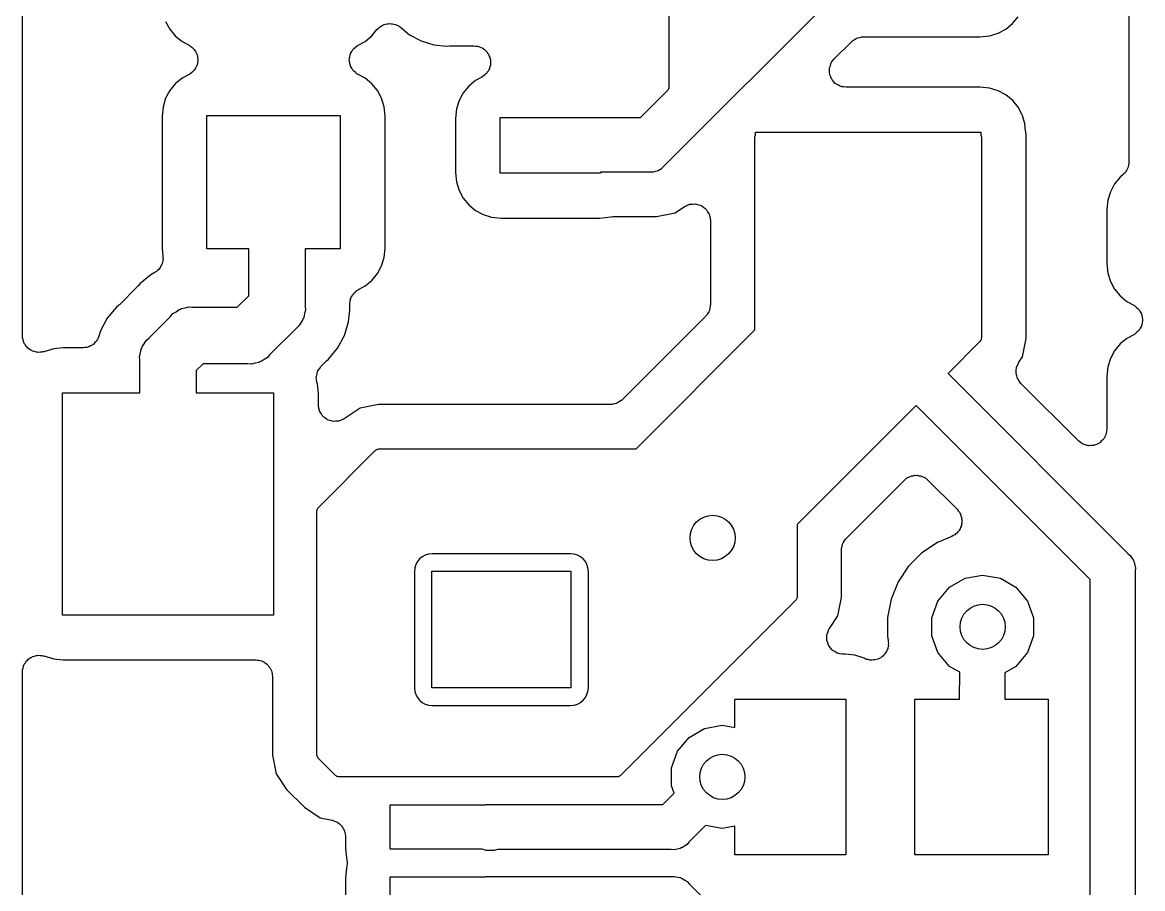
# Model space of a CAD drawing. Extents: x 91 to 190.2, y -113.9 to -59.9.
# Drawn here: x 91.39 to 101.47, y -74.75 to -66.96 of the extents above; entities that cross this region are included whole.
import ezdxf

# ---------------------------------------------------------------- set-up
doc = ezdxf.new("R2010")
doc.units = 0
doc.header["$MEASUREMENT"] = 0
doc.layers.add('BLACK', color=7, linetype='CONTINUOUS')

msp = doc.modelspace()

# ---------------------------------------------------------------- linework, layer by layer
at = {"layer": 'BLACK', "linetype": 'CONTINUOUS'}
for p, q in [((91.39, -69.7827), (91.39, -60.87)), ((101.346, -65.9795), (101.346, -68.219)), ((97.21, -67.5475), (97.21, -66.3875)), ((98.7212, -66.6988), (97.1472, -68.2728)), ((100.299, -66.9742), (100.349, -66.9133)), ((92.6787, -66.9538), (92.7158, -67.0233)), ((92.7158, -67.0233), (92.7658, -67.0842)), ((94.5805, -67.0278), (94.5905, -67.0192)), ((94.5905, -67.0192), (94.5988, -67.0091)), ((94.5988, -67.0091), (94.6101, -67.0024)), ((94.6101, -67.0024), (94.6201, -66.9939)), ((94.6201, -66.9939), (94.6323, -66.9892)), ((94.6323, -66.9892), (94.6436, -66.9825)), ((94.6436, -66.9825), (94.6565, -66.9801)), ((94.6565, -66.9801), (94.6688, -66.9755)), ((94.6688, -66.9755), (94.6819, -66.9754)), ((94.6819, -66.9754), (94.6948, -66.9729)), ((94.6948, -66.9729), (94.7078, -66.9751)), ((94.7078, -66.9751), (94.7209, -66.9749)), ((94.7209, -66.9749), (94.7333, -66.9793)), ((94.7333, -66.9793), (94.7462, -66.9814)), ((94.7462, -66.9814), (94.7577, -66.9879)), ((94.7577, -66.9879), (94.7701, -66.9922)), ((94.7701, -66.9922), (94.7802, -67.0005)), ((94.7802, -67.0005), (94.7916, -67.007)), ((94.7916, -67.007), (94.8733, -67.074)), ((100.169, -67.0613), (100.238, -67.0242)), ((100.238, -67.0242), (100.299, -66.9742)), ((92.7658, -67.0842), (92.8267, -67.1342)), ((94.4733, -67.1342), (94.5342, -67.0842)), ((94.5342, -67.0842), (94.5805, -67.0278)), ((94.8733, -67.074), (94.978, -67.13)), ((98.8587, -67.1278), (98.8757, -67.118)), ((98.8757, -67.118), (98.8918, -67.1067)), ((98.8918, -67.1067), (98.8981, -67.105)), ((98.8981, -67.105), (98.9039, -67.1017)), ((98.9039, -67.1017), (98.9231, -67.0983)), ((98.9231, -67.0983), (98.9421, -67.0932)), ((98.9421, -67.0932), (98.9487, -67.0938)), ((98.9487, -67.0938), (98.9552, -67.0927)), ((98.9552, -67.0927), (100.008, -67.0927)), ((100.008, -67.0927), (100.093, -67.0842)), ((100.093, -67.0842), (100.169, -67.0613)), ((92.8267, -67.1342), (92.8894, -67.1677)), ((92.8894, -67.1677), (92.8933, -67.1708)), ((92.8933, -67.1708), (92.8979, -67.1726)), ((92.8979, -67.1726), (92.9137, -67.1868)), ((92.9137, -67.1868), (92.9304, -67.1999)), ((92.9304, -67.1999), (92.933, -67.2041)), ((92.933, -67.2041), (92.9367, -67.2074)), ((92.9367, -67.2074), (92.9467, -67.2261)), ((92.9467, -67.2261), (92.9579, -67.2441)), ((94.3421, -67.2441), (94.3533, -67.2261)), ((94.3533, -67.2261), (94.3633, -67.2074)), ((94.3633, -67.2074), (94.367, -67.2041)), ((94.367, -67.2041), (94.3696, -67.1999)), ((94.3696, -67.1999), (94.3863, -67.1868)), ((94.3863, -67.1868), (94.4021, -67.1726)), ((94.4021, -67.1726), (94.4067, -67.1708)), ((94.4067, -67.1708), (94.4106, -67.1677)), ((94.4106, -67.1677), (94.4733, -67.1342)), ((94.978, -67.13), (95.0917, -67.1645)), ((95.0917, -67.1645), (95.21, -67.1761)), ((95.21, -67.1761), (95.2323, -67.1739)), ((95.2323, -67.1739), (95.2397, -67.1745)), ((95.2397, -67.1745), (95.247, -67.1732)), ((95.247, -67.1732), (95.4527, -67.1732)), ((95.4527, -67.1732), (95.468, -67.1759)), ((95.468, -67.1759), (95.4836, -67.1764)), ((95.4836, -67.1764), (95.4935, -67.1804)), ((95.4935, -67.1804), (95.504, -67.1822)), ((95.504, -67.1822), (95.5175, -67.19)), ((95.5175, -67.19), (95.5319, -67.1958)), ((95.5319, -67.1958), (95.5399, -67.203)), ((95.5399, -67.203), (95.5491, -67.2083)), ((95.5491, -67.2083), (95.5591, -67.2202)), ((95.5591, -67.2202), (95.5707, -67.2306)), ((98.6944, -67.2913), (98.8491, -67.1366)), ((98.8491, -67.1366), (98.8545, -67.1328)), ((98.8545, -67.1328), (98.8587, -67.1278)), ((92.9579, -67.2441), (92.9589, -67.249)), ((92.9589, -67.249), (92.9612, -67.2533)), ((92.9612, -67.2533), (92.9642, -67.2743)), ((92.9642, -67.3257), (92.9612, -67.3467)), ((92.9642, -67.2743), (92.9686, -67.2951)), ((92.9686, -67.3049), (92.9642, -67.3257)), ((92.9686, -67.2951), (92.9679, -67.3)), ((92.9679, -67.3), (92.9686, -67.3049)), ((94.3314, -67.2951), (94.3358, -67.2743)), ((94.3321, -67.3), (94.3314, -67.2951)), ((94.3314, -67.3049), (94.3321, -67.3)), ((94.3358, -67.3257), (94.3314, -67.3049)), ((94.3358, -67.2743), (94.3388, -67.2533)), ((94.3388, -67.3467), (94.3358, -67.3257)), ((94.3388, -67.2533), (94.3411, -67.249)), ((94.3411, -67.249), (94.3421, -67.2441)), ((95.5707, -67.2306), (95.5757, -67.24)), ((95.5757, -67.24), (95.5826, -67.2482)), ((95.5826, -67.2482), (95.5879, -67.2628)), ((95.5879, -67.2628), (95.5953, -67.2765)), ((95.5953, -67.2765), (95.5968, -67.2871)), ((95.5968, -67.2871), (95.6004, -67.2972)), ((95.6004, -67.2972), (95.6004, -67.3127)), ((95.6004, -67.3127), (95.6026, -67.3281)), ((98.6683, -67.3285), (98.6706, -67.3223)), ((98.6706, -67.3223), (98.6832, -67.3073)), ((98.6832, -67.3073), (98.6944, -67.2913)), ((92.8979, -67.4274), (92.8933, -67.4292)), ((92.9137, -67.4132), (92.8979, -67.4274)), ((92.9304, -67.4001), (92.9137, -67.4132)), ((92.933, -67.3959), (92.9304, -67.4001)), ((92.9367, -67.3926), (92.933, -67.3959)), ((92.9467, -67.3739), (92.9367, -67.3926)), ((92.9579, -67.3559), (92.9467, -67.3739)), ((92.9589, -67.351), (92.9579, -67.3559)), ((92.9612, -67.3467), (92.9589, -67.351)), ((94.3411, -67.351), (94.3388, -67.3467)), ((94.3421, -67.3559), (94.3411, -67.351)), ((94.3533, -67.3739), (94.3421, -67.3559)), ((94.3633, -67.3926), (94.3533, -67.3739)), ((94.367, -67.3959), (94.3633, -67.3926)), ((94.3696, -67.4001), (94.367, -67.3959)), ((94.3863, -67.4132), (94.3696, -67.4001)), ((94.4021, -67.4274), (94.3863, -67.4132)), ((94.4067, -67.4292), (94.4021, -67.4274)), ((95.5644, -67.4233), (95.556, -67.4299)), ((95.5726, -67.4101), (95.5644, -67.4233)), ((95.5826, -67.3982), (95.5726, -67.4101)), ((95.5863, -67.3882), (95.5826, -67.3982)), ((95.5919, -67.3791), (95.5863, -67.3882)), ((95.5951, -67.3639), (95.5919, -67.3791)), ((95.6004, -67.3492), (95.5951, -67.3639)), ((95.6026, -67.3281), (95.6004, -67.3386)), ((95.6004, -67.3386), (95.6004, -67.3492)), ((98.651, -67.3843), (98.6528, -67.3779)), ((98.6528, -67.4038), (98.651, -67.3843)), ((98.6528, -67.3713), (98.6595, -67.3529)), ((98.6528, -67.3779), (98.6528, -67.3713)), ((98.6528, -67.4234), (98.6528, -67.4038)), ((98.655, -67.4296), (98.6528, -67.4234)), ((98.6595, -67.3529), (98.6645, -67.3339)), ((98.6645, -67.3339), (98.6683, -67.3285)), ((92.7658, -67.5158), (92.7158, -67.5767)), ((92.8267, -67.4658), (92.7658, -67.5158)), ((92.8894, -67.4323), (92.8267, -67.4658)), ((92.8933, -67.4292), (92.8894, -67.4323)), ((94.4106, -67.4323), (94.4067, -67.4292)), ((94.4733, -67.4658), (94.4106, -67.4323)), ((94.5342, -67.5158), (94.4733, -67.4658)), ((94.5842, -67.5767), (94.5342, -67.5158)), ((95.4667, -67.4858), (95.4058, -67.5358)), ((95.5234, -67.4555), (95.4667, -67.4858)), ((95.5356, -67.4459), (95.5234, -67.4555)), ((95.5491, -67.4381), (95.5356, -67.4459)), ((95.556, -67.4299), (95.5491, -67.4381)), ((98.6556, -67.4362), (98.655, -67.4296)), ((98.6639, -67.4539), (98.6556, -67.4362)), ((98.6706, -67.4723), (98.6639, -67.4539)), ((98.6748, -67.4774), (98.6706, -67.4723)), ((98.6776, -67.4834), (98.6748, -67.4774)), ((98.6915, -67.4972), (98.6776, -67.4834)), ((98.7041, -67.5122), (98.6915, -67.4972)), ((98.7098, -67.5155), (98.7041, -67.5122)), ((98.7144, -67.5202), (98.7098, -67.5155)), ((98.7322, -67.5285), (98.7144, -67.5202)), ((98.7492, -67.5383), (98.7322, -67.5285)), ((92.7158, -67.5767), (92.6787, -67.6462)), ((94.6213, -67.6462), (94.5842, -67.5767)), ((95.3558, -67.5967), (95.3187, -67.6662)), ((95.4058, -67.5358), (95.3558, -67.5967)), ((96.9588, -67.8112), (97.2012, -67.5688)), ((97.2012, -67.5688), (97.2077, -67.559)), ((97.2077, -67.559), (97.21, -67.5475)), ((98.7557, -67.5394), (98.7492, -67.5383)), ((98.7617, -67.5422), (98.7557, -67.5394)), ((98.7812, -67.5439), (98.7617, -67.5422)), ((98.8005, -67.5473), (98.7812, -67.5439)), ((100.008, -67.5473), (98.8005, -67.5473)), ((100.093, -67.5558), (100.008, -67.5473)), ((100.169, -67.5787), (100.093, -67.5558)), ((100.238, -67.6158), (100.169, -67.5787)), ((100.3, -67.6661), (100.238, -67.6158)), ((92.6558, -67.7216), (92.6473, -67.8074)), ((92.6787, -67.6462), (92.6558, -67.7216)), ((94.6442, -67.7216), (94.6213, -67.6462)), ((94.6527, -67.8074), (94.6442, -67.7216)), ((95.3187, -67.6662), (95.2958, -67.7416)), ((100.3, -67.6666), (100.3, -67.6661)), ((100.349, -67.7267), (100.3, -67.6666)), ((100.386, -67.7953), (100.349, -67.7267)), ((92.6473, -67.8074), (92.6473, -68.9926)), ((93.05, -69), (93.05, -67.8)), ((93.05, -67.8), (94.25, -67.8)), ((94.25, -67.8), (94.25, -69)), ((94.6527, -68.9926), (94.6527, -67.8074)), ((95.2958, -67.7416), (95.2873, -67.8274)), ((95.2873, -67.8274), (95.2873, -68.3126)), ((95.69, -68.32), (95.69, -67.82)), ((95.69, -67.82), (96.9375, -67.82)), ((96.9375, -67.82), (96.949, -67.8177)), ((96.949, -67.8177), (96.9588, -67.8112)), ((100.388, -67.7981), (100.386, -67.7953)), ((100.389, -67.8045), (100.388, -67.7981)), ((100.409, -67.8716), (100.389, -67.8045)), ((100.416, -67.9414), (100.409, -67.8716)), ((97.98, -68), (97.9808, -67.9957)), ((97.98, -69.7275), (97.98, -68)), ((97.9808, -67.9913), (97.9823, -67.9872)), ((97.9808, -67.9957), (97.9808, -67.9913)), ((97.9823, -67.9872), (97.983, -67.9829)), ((97.983, -67.9829), (97.985, -67.9795)), ((97.985, -67.9795), (97.985, -67.95)), ((97.985, -67.95), (100.015, -67.95)), ((100.015, -67.95), (100.015, -67.9795)), ((100.015, -67.9795), (100.017, -67.9829)), ((100.017, -67.9829), (100.018, -67.9872)), ((100.018, -67.9872), (100.019, -67.9913)), ((100.019, -67.9913), (100.019, -67.9957)), ((100.019, -67.9957), (100.02, -68)), ((100.02, -68), (100.02, -69.7993)), ((100.418, -67.9486), (100.416, -67.9414)), ((100.418, -67.956), (100.418, -67.9486)), ((100.42, -67.9648), (100.418, -67.956)), ((100.42, -69.8052), (100.42, -67.9648)), ((101.344, -68.2327), (101.343, -68.2467)), ((101.346, -68.219), (101.344, -68.2327)), ((95.2873, -68.3126), (95.2958, -68.3984)), ((96.59, -68.32), (95.69, -68.32)), ((97.0574, -68.31), (96.59, -68.31)), ((96.59, -68.31), (96.59, -68.32)), ((97.0629, -68.309), (97.0574, -68.31)), ((97.0685, -68.3095), (97.0629, -68.309)), ((97.0845, -68.3052), (97.0685, -68.3095)), ((97.1008, -68.3023), (97.0845, -68.3052)), ((97.1057, -68.2995), (97.1008, -68.3023)), ((97.1111, -68.2981), (97.1057, -68.2995)), ((97.1247, -68.2886), (97.1111, -68.2981)), ((97.139, -68.2803), (97.1247, -68.2886)), ((97.1426, -68.276), (97.139, -68.2803)), ((97.1472, -68.2728), (97.1426, -68.276)), ((101.291, -68.335), (101.266, -68.3558)), ((101.3, -68.3244), (101.291, -68.335)), ((101.311, -68.3154), (101.3, -68.3244)), ((101.317, -68.3048), (101.311, -68.3154)), ((101.325, -68.2954), (101.317, -68.3048)), ((101.33, -68.2824), (101.325, -68.2954)), ((101.337, -68.2703), (101.33, -68.2824)), ((101.339, -68.2582), (101.337, -68.2703)), ((101.343, -68.2467), (101.339, -68.2582)), ((95.2958, -68.3984), (95.3187, -68.4738)), ((101.216, -68.4167), (101.179, -68.4862)), ((101.266, -68.3558), (101.216, -68.4167)), ((95.3187, -68.4738), (95.3558, -68.5433)), ((101.179, -68.4862), (101.156, -68.5616)), ((95.3558, -68.5433), (95.4058, -68.6042)), ((95.4058, -68.6042), (95.4667, -68.6542)), ((97.2619, -68.6768), (97.3467, -68.6202)), ((97.3467, -68.6202), (97.3512, -68.6182)), ((97.3512, -68.6182), (97.355, -68.615)), ((97.355, -68.615), (97.3749, -68.6078)), ((97.3749, -68.6078), (97.3943, -68.5992)), ((97.3943, -68.5992), (97.3993, -68.5989)), ((97.3993, -68.5989), (97.404, -68.5972)), ((97.404, -68.5972), (97.4252, -68.5972)), ((97.4252, -68.5972), (97.4463, -68.5958)), ((97.4463, -68.5958), (97.4511, -68.5972)), ((97.4511, -68.5972), (97.456, -68.5972)), ((97.456, -68.5972), (97.476, -68.6045)), ((97.476, -68.6045), (97.4963, -68.6104)), ((97.4963, -68.6104), (97.5003, -68.6134)), ((97.5003, -68.6134), (97.505, -68.615)), ((97.505, -68.615), (97.5212, -68.6287)), ((97.5212, -68.6287), (97.5384, -68.6412)), ((101.156, -68.5616), (101.147, -68.6474)), ((95.4667, -68.6542), (95.5362, -68.6913)), ((95.5362, -68.6913), (95.6116, -68.7142)), ((95.6116, -68.7142), (95.6974, -68.7227)), ((95.6974, -68.7227), (96.5826, -68.7227)), ((96.5826, -68.7227), (96.6831, -68.7128)), ((96.6831, -68.7128), (96.6871, -68.7131)), ((96.6871, -68.7131), (96.7045, -68.71)), ((96.7045, -68.71), (97.0952, -68.71)), ((97.0952, -68.71), (97.2619, -68.6768)), ((97.5384, -68.6412), (97.5411, -68.6453)), ((97.5411, -68.6453), (97.5449, -68.6485)), ((97.5449, -68.6485), (97.5555, -68.6669)), ((97.5555, -68.6669), (97.5673, -68.6845)), ((97.5673, -68.6845), (97.5685, -68.6894)), ((97.5685, -68.6894), (97.571, -68.6936)), ((97.571, -68.6936), (97.5746, -68.7145)), ((97.5746, -68.7145), (97.5797, -68.7351)), ((97.5797, -68.7351), (97.5791, -68.7401)), ((101.147, -68.6474), (101.147, -69.1326)), ((97.5791, -68.7401), (97.58, -68.745)), ((97.58, -68.745), (97.58, -69.5022)), ((92.6473, -68.9926), (92.6549, -69.0698)), ((93.426, -69), (93.05, -69)), ((93.426, -69.4228), (93.426, -69)), ((94.25, -69), (93.934, -69)), ((93.934, -69), (93.934, -69.5169)), ((94.6442, -69.0784), (94.6527, -68.9926)), ((92.6449, -69.1404), (92.6362, -69.1543)), ((92.6469, -69.1307), (92.6449, -69.1404)), ((92.651, -69.1217), (92.6469, -69.1307)), ((92.6522, -69.1054), (92.651, -69.1217)), ((92.6556, -69.0894), (92.6522, -69.1054)), ((92.6549, -69.0698), (92.6542, -69.0796)), ((92.6542, -69.0796), (92.6556, -69.0894)), ((94.6213, -69.1538), (94.6442, -69.0784)), ((101.147, -69.1326), (101.156, -69.2184)), ((92.5449, -69.2336), (92.4453, -69.3153)), ((92.5764, -69.2168), (92.5449, -69.2336)), ((92.5841, -69.2107), (92.5764, -69.2168)), ((92.593, -69.2064), (92.5841, -69.2107)), ((92.6045, -69.1947), (92.593, -69.2064)), ((92.6173, -69.1846), (92.6045, -69.1947)), ((92.6226, -69.1762), (92.6173, -69.1846)), ((92.6295, -69.1692), (92.6226, -69.1762)), ((92.6362, -69.1543), (92.6295, -69.1692)), ((94.5342, -69.2842), (94.5842, -69.2233)), ((94.5842, -69.2233), (94.6213, -69.1538)), ((101.156, -69.2184), (101.179, -69.2938)), ((92.4239, -69.3394), (92.4196, -69.3455)), ((92.4295, -69.3346), (92.4239, -69.3394)), ((92.4453, -69.3153), (92.4295, -69.3346)), ((94.4142, -69.3658), (94.4733, -69.3342)), ((94.4733, -69.3342), (94.5342, -69.2842)), ((101.179, -69.2938), (101.216, -69.3633)), ((92.4196, -69.3455), (92.2655, -69.4996)), ((93.3228, -69.526), (93.426, -69.4228)), ((94.3437, -69.4518), (94.3457, -69.4422)), ((94.3457, -69.4422), (94.3544, -69.4283)), ((94.3544, -69.4283), (94.3611, -69.4134)), ((94.3611, -69.4134), (94.368, -69.4063)), ((94.368, -69.4063), (94.3732, -69.3979)), ((94.3732, -69.3979), (94.3861, -69.3878)), ((94.3861, -69.3878), (94.3976, -69.3761)), ((94.3976, -69.3761), (94.4065, -69.3719)), ((94.4065, -69.3719), (94.4142, -69.3658)), ((101.216, -69.3633), (101.266, -69.4242)), ((101.266, -69.4242), (101.327, -69.4742)), ((92.2195, -69.5446), (92.1536, -69.6249)), ((92.2353, -69.5253), (92.2195, -69.5446)), ((92.2195, -69.5446), (92.2195, -69.5446)), ((92.2546, -69.5095), (92.2353, -69.5253)), ((92.2594, -69.5039), (92.2546, -69.5095)), ((92.2655, -69.4996), (92.2594, -69.5039)), ((92.801, -69.5462), (92.812, -69.5433)), ((92.812, -69.5433), (92.8218, -69.5376)), ((92.8218, -69.5376), (92.855, -69.5318)), ((92.855, -69.5318), (92.8875, -69.5231)), ((92.8875, -69.5231), (92.9211, -69.526)), ((92.9211, -69.526), (93.3228, -69.526)), ((93.934, -69.5169), (93.9369, -69.5505)), ((94.3347, -69.5528), (94.3372, -69.528)), ((94.335, -69.4932), (94.3384, -69.4771)), ((94.3364, -69.5029), (94.335, -69.4932)), ((94.3357, -69.5128), (94.3364, -69.5029)), ((94.3372, -69.528), (94.3357, -69.5128)), ((94.3384, -69.4771), (94.3396, -69.4608)), ((94.3396, -69.4608), (94.3437, -69.4518)), ((97.5744, -69.5342), (97.571, -69.5535)), ((97.5794, -69.5153), (97.5744, -69.5342)), ((97.58, -69.5022), (97.5789, -69.5087)), ((97.5789, -69.5087), (97.5794, -69.5153)), ((101.327, -69.4742), (101.389, -69.5077)), ((101.389, -69.5077), (101.393, -69.5108)), ((101.393, -69.5108), (101.398, -69.5126)), ((101.398, -69.5126), (101.414, -69.5268)), ((101.414, -69.5268), (101.43, -69.5399)), ((101.43, -69.5399), (101.433, -69.5441)), ((101.433, -69.5441), (101.437, -69.5474)), ((92.1536, -69.6249), (92.0929, -69.7385)), ((92.5282, -69.8025), (92.7226, -69.6082)), ((92.7226, -69.6082), (92.7442, -69.5824)), ((92.7442, -69.5824), (92.7734, -69.5656)), ((92.7734, -69.5656), (92.801, -69.5462)), ((93.9138, -69.637), (93.8944, -69.6646)), ((93.9167, -69.626), (93.9138, -69.637)), ((93.9224, -69.6162), (93.9167, -69.626)), ((93.9282, -69.583), (93.9224, -69.6162)), ((93.9369, -69.5505), (93.9282, -69.583)), ((94.3245, -69.6562), (94.3347, -69.5528)), ((94.3347, -69.5528), (94.3347, -69.5528)), ((97.5361, -69.6082), (96.7882, -70.3561)), ((97.5399, -69.6028), (97.5361, -69.6082)), ((97.5449, -69.5986), (97.5399, -69.6028)), ((97.5547, -69.5816), (97.5449, -69.5986)), ((97.5659, -69.5656), (97.5547, -69.5816)), ((97.5677, -69.5592), (97.5659, -69.5656)), ((97.571, -69.5535), (97.5677, -69.5592)), ((101.437, -69.5474), (101.447, -69.5661)), ((101.447, -69.5661), (101.458, -69.5841)), ((101.458, -69.5841), (101.459, -69.589)), ((101.459, -69.589), (101.461, -69.5933)), ((101.461, -69.5933), (101.464, -69.6143)), ((101.464, -69.6143), (101.469, -69.6351)), ((101.469, -69.6449), (101.464, -69.6657)), ((101.469, -69.6351), (101.468, -69.64)), ((101.468, -69.64), (101.469, -69.6449)), ((92.0929, -69.7385), (92.0789, -69.7846)), ((93.8518, -69.7154), (93.6154, -69.9518)), ((93.8776, -69.6938), (93.8518, -69.7154)), ((93.8944, -69.6646), (93.8776, -69.6938)), ((94.2871, -69.7795), (94.3245, -69.6562)), ((96.9117, -70.7983), (97.9783, -69.7317)), ((97.9783, -69.7317), (97.9798, -69.7299)), ((97.9798, -69.7299), (97.98, -69.7275)), ((101.43, -69.7401), (101.414, -69.7532)), ((101.433, -69.7359), (101.43, -69.7401)), ((101.437, -69.7326), (101.433, -69.7359)), ((101.447, -69.7139), (101.437, -69.7326)), ((101.458, -69.6959), (101.447, -69.7139)), ((101.459, -69.691), (101.458, -69.6959)), ((101.461, -69.6867), (101.459, -69.691)), ((101.464, -69.6657), (101.461, -69.6867)), ((91.3916, -69.7916), (91.39, -69.7827)), ((91.3911, -69.8007), (91.3916, -69.7916)), ((91.3961, -69.8171), (91.3911, -69.8007)), ((91.399, -69.834), (91.3961, -69.8171)), ((91.4036, -69.8418), (91.399, -69.834)), ((91.4062, -69.8505), (91.4036, -69.8418)), ((92.0428, -69.8428), (92.0317, -69.856)), ((92.0553, -69.8311), (92.0428, -69.8428)), ((92.0594, -69.823), (92.0553, -69.8311)), ((92.0652, -69.8161), (92.0594, -69.823)), ((92.0711, -69.8), (92.0652, -69.8161)), ((92.0789, -69.7846), (92.0711, -69.8)), ((92.4856, -69.8534), (92.5024, -69.8242)), ((92.5024, -69.8242), (92.5282, -69.8025)), ((94.2264, -69.8931), (94.2871, -69.7795)), ((100.005, -69.8346), (99.7187, -70.1213)), ((100.007, -69.8328), (100.005, -69.8346)), ((100.008, -69.8314), (100.007, -69.8328)), ((100.012, -69.8258), (100.008, -69.8314)), ((100.015, -69.8204), (100.012, -69.8258)), ((100.016, -69.8183), (100.015, -69.8204)), ((100.017, -69.8164), (100.016, -69.8183)), ((100.018, -69.8099), (100.017, -69.8164)), ((100.02, -69.8036), (100.018, -69.8099)), ((100.02, -69.7993), (100.02, -69.8015)), ((100.02, -69.8015), (100.02, -69.8036)), ((100.387, -69.9719), (100.42, -69.8052)), ((101.327, -69.8058), (101.266, -69.8558)), ((101.389, -69.7723), (101.327, -69.8058)), ((101.393, -69.7692), (101.389, -69.7723)), ((101.398, -69.7674), (101.393, -69.7692)), ((101.414, -69.7532), (101.398, -69.7674)), ((91.4165, -69.8642), (91.4062, -69.8505)), ((91.4251, -69.8791), (91.4165, -69.8642)), ((91.432, -69.8849), (91.4251, -69.8791)), ((91.4375, -69.8922), (91.432, -69.8849)), ((91.4518, -69.9016), (91.4375, -69.8922)), ((91.465, -69.9126), (91.4518, -69.9016)), ((91.4735, -69.9157), (91.465, -69.9126)), ((91.4811, -69.9207), (91.4735, -69.9157)), ((91.4978, -69.9246), (91.4811, -69.9207)), ((91.514, -69.9304), (91.4978, -69.9246)), ((91.523, -69.9304), (91.514, -69.9304)), ((91.5318, -69.9325), (91.523, -69.9304)), ((91.5489, -69.9304), (91.5318, -69.9325)), ((91.566, -69.9304), (91.5489, -69.9304)), ((91.5746, -69.9273), (91.566, -69.9304)), ((91.5835, -69.9262), (91.5746, -69.9273)), ((91.6716, -69.8995), (91.5835, -69.9262)), ((91.7574, -69.8911), (91.6716, -69.8995)), ((91.9353, -69.8911), (91.7574, -69.8911)), ((91.9522, -69.8881), (91.9353, -69.8911)), ((91.9694, -69.8872), (91.9522, -69.8881)), ((91.9777, -69.8836), (91.9694, -69.8872)), ((91.9866, -69.882), (91.9777, -69.8836)), ((92.0015, -69.8735), (91.9866, -69.882)), ((92.0173, -69.8667), (92.0015, -69.8735)), ((92.0239, -69.8605), (92.0173, -69.8667)), ((92.0317, -69.856), (92.0239, -69.8605)), ((92.4431, -69.9675), (92.4518, -69.935)), ((92.4518, -69.935), (92.4576, -69.9018)), ((92.4576, -69.9018), (92.4633, -69.892)), ((92.4633, -69.892), (92.4662, -69.881)), ((92.4662, -69.881), (92.4856, -69.8534)), ((94.1447, -69.9927), (94.2264, -69.8931)), ((101.216, -69.9167), (101.179, -69.9862)), ((101.266, -69.8558), (101.216, -69.9167)), ((92.446, -70.0011), (92.4431, -69.9675)), ((92.446, -70.2938), (92.446, -70.0011)), ((93.0152, -70.034), (92.954, -70.0952)), ((93.4169, -70.034), (93.0152, -70.034)), ((93.4505, -70.0369), (93.4169, -70.034)), ((93.483, -70.0282), (93.4505, -70.0369)), ((93.5162, -70.0224), (93.483, -70.0282)), ((93.526, -70.0167), (93.5162, -70.0224)), ((93.537, -70.0138), (93.526, -70.0167)), ((93.5646, -69.9944), (93.537, -70.0138)), ((93.5938, -69.9776), (93.5646, -69.9944)), ((93.6154, -69.9518), (93.5938, -69.9776)), ((94.0783, -70.0546), (94.1145, -70.0184)), ((94.1145, -70.0184), (94.1206, -70.0141)), ((94.1206, -70.0141), (94.1254, -70.0085)), ((94.1254, -70.0085), (94.1447, -69.9927)), ((100.334, -70.0651), (100.345, -70.0429)), ((100.345, -70.0429), (100.354, -70.0206)), ((100.354, -70.0206), (100.387, -69.9719)), ((101.179, -69.9862), (101.156, -70.0616)), ((92.954, -70.0952), (92.954, -70.2938)), ((94.0349, -70.1476), (94.0411, -70.1248)), ((94.0352, -70.1501), (94.0349, -70.1476)), ((94.0411, -70.1248), (94.0464, -70.1017)), ((94.0464, -70.1017), (94.0478, -70.0997)), ((94.0478, -70.0997), (94.0484, -70.0973)), ((94.0484, -70.0973), (94.062, -70.0779)), ((94.062, -70.0779), (94.0749, -70.0581)), ((94.0749, -70.0581), (94.0769, -70.0566)), ((94.0769, -70.0566), (94.0783, -70.0546)), ((99.7187, -70.1213), (101.337, -71.74)), ((100.33, -70.117), (100.332, -70.0927)), ((100.33, -70.1186), (100.33, -70.117)), ((100.33, -70.1202), (100.33, -70.1186)), ((100.337, -70.1437), (100.33, -70.1202)), ((100.332, -70.0927), (100.333, -70.0682)), ((100.333, -70.0682), (100.334, -70.0667)), ((100.334, -70.0667), (100.334, -70.0651)), ((100.343, -70.1673), (100.337, -70.1437)), ((101.156, -70.0616), (101.147, -70.1474)), ((101.147, -70.1474), (101.147, -70.6222)), ((94.0346, -70.1525), (94.0352, -70.1501)), ((94.0374, -70.1759), (94.0346, -70.1525)), ((94.0395, -70.1995), (94.0374, -70.1759)), ((94.0405, -70.2017), (94.0395, -70.1995)), ((94.0408, -70.2042), (94.0405, -70.2017)), ((94.0442, -70.2153), (94.0408, -70.2042)), ((94.0527, -70.3011), (94.0442, -70.2153)), ((100.344, -70.1686), (100.343, -70.1673)), ((100.345, -70.1702), (100.344, -70.1686)), ((100.359, -70.1899), (100.345, -70.1702)), ((100.373, -70.21), (100.359, -70.1899)), ((100.891, -70.7282), (100.373, -70.21)), ((91.75, -72.2938), (91.75, -70.2938)), ((91.75, -70.2938), (92.446, -70.2938)), ((92.954, -70.2938), (93.65, -70.2938)), ((93.65, -70.2938), (93.65, -72.2938)), ((94.0527, -70.4034), (94.0527, -70.3011)), ((94.0535, -70.4082), (94.0527, -70.4034)), ((94.053, -70.4132), (94.0535, -70.4082)), ((94.058, -70.4338), (94.053, -70.4132)), ((94.0617, -70.4547), (94.058, -70.4338)), ((94.4281, -70.4332), (94.286, -70.5281)), ((94.5948, -70.4), (94.4281, -70.4332)), ((96.6822, -70.4), (94.5948, -70.4)), ((96.6887, -70.3989), (96.6822, -70.4)), ((96.6953, -70.3994), (96.6887, -70.3989)), ((96.7142, -70.3944), (96.6953, -70.3994)), ((96.7335, -70.391), (96.7142, -70.3944)), ((96.7392, -70.3877), (96.7335, -70.391)), ((96.7456, -70.3859), (96.7392, -70.3877)), ((96.7616, -70.3747), (96.7456, -70.3859)), ((96.7786, -70.3649), (96.7616, -70.3747)), ((96.7828, -70.3599), (96.7786, -70.3649)), ((96.7882, -70.3561), (96.7828, -70.3599)), ((99.4313, -70.4087), (98.3617, -71.4783)), ((100.997, -71.9742), (99.4313, -70.4087)), ((94.0642, -70.459), (94.0617, -70.4547)), ((94.0654, -70.4638), (94.0642, -70.459)), ((94.0771, -70.4814), (94.0654, -70.4638)), ((94.0878, -70.4998), (94.0771, -70.4814)), ((94.0916, -70.503), (94.0878, -70.4998)), ((94.0943, -70.5071), (94.0916, -70.503)), ((94.1114, -70.5196), (94.0943, -70.5071)), ((94.1277, -70.5333), (94.1114, -70.5196)), ((94.1323, -70.535), (94.1277, -70.5333)), ((94.1363, -70.5379), (94.1323, -70.535)), ((94.1567, -70.5438), (94.1363, -70.5379)), ((94.1766, -70.5511), (94.1567, -70.5438)), ((94.1816, -70.5511), (94.1766, -70.5511)), ((94.1863, -70.5525), (94.1816, -70.5511)), ((94.2075, -70.5511), (94.1863, -70.5525)), ((94.2287, -70.5511), (94.2075, -70.5511)), ((94.2334, -70.5494), (94.2287, -70.5511)), ((94.2383, -70.5491), (94.2334, -70.5494)), ((94.2577, -70.5405), (94.2383, -70.5491)), ((94.2777, -70.5333), (94.2577, -70.5405)), ((94.2815, -70.5301), (94.2777, -70.5333)), ((94.286, -70.5281), (94.2815, -70.5301)), ((101.144, -70.6415), (101.142, -70.661)), ((101.147, -70.6222), (101.144, -70.6415)), ((100.907, -70.7395), (100.891, -70.7282)), ((100.922, -70.7521), (100.907, -70.7395)), ((100.929, -70.7543), (100.922, -70.7521)), ((100.934, -70.7581), (100.929, -70.7543)), ((101.072, -70.7521), (101.054, -70.7588)), ((101.077, -70.7478), (101.072, -70.7521)), ((101.083, -70.745), (101.077, -70.7478)), ((101.097, -70.7312), (101.083, -70.745)), ((101.112, -70.7186), (101.097, -70.7312)), ((101.116, -70.7129), (101.112, -70.7186)), ((101.12, -70.7082), (101.116, -70.7129)), ((101.128, -70.6904), (101.12, -70.7082)), ((101.138, -70.6735), (101.128, -70.6904)), ((101.139, -70.667), (101.138, -70.6735)), ((101.142, -70.661), (101.139, -70.667)), ((94.0546, -71.3254), (94.5654, -70.8146)), ((94.5654, -70.8146), (94.5672, -70.8134)), ((94.5672, -70.8134), (94.5686, -70.8117)), ((94.5686, -70.8117), (94.5742, -70.8084)), ((94.5742, -70.8084), (94.5796, -70.8047)), ((94.5796, -70.8047), (94.5817, -70.8041)), ((94.5817, -70.8041), (94.5836, -70.803)), ((94.5836, -70.803), (94.59, -70.8019)), ((94.59, -70.8019), (94.5964, -70.8002)), ((94.5964, -70.8002), (94.5985, -70.8004)), ((94.5985, -70.8004), (94.6007, -70.8)), ((94.6007, -70.8), (96.9075, -70.8)), ((96.9075, -70.8), (96.9099, -70.7998)), ((96.9099, -70.7998), (96.9117, -70.7983)), ((100.953, -70.7632), (100.934, -70.7581)), ((100.971, -70.7699), (100.953, -70.7632)), ((100.978, -70.7699), (100.971, -70.7699)), ((100.984, -70.7716), (100.978, -70.7699)), ((101.004, -70.7699), (100.984, -70.7716)), ((101.023, -70.7699), (101.004, -70.7699)), ((101.03, -70.7676), (101.023, -70.7699)), ((101.036, -70.767), (101.03, -70.7676)), ((101.054, -70.7588), (101.036, -70.767)), ((99.3572, -71.0581), (99.3679, -71.0506)), ((99.3679, -71.0506), (99.3806, -71.0472)), ((99.3806, -71.0472), (99.3925, -71.0416)), ((99.3925, -71.0416), (99.4056, -71.0405)), ((99.4056, -71.0405), (99.4182, -71.0371)), ((99.4182, -71.0371), (99.4313, -71.0382)), ((99.4313, -71.0382), (99.4444, -71.0371)), ((99.4444, -71.0371), (99.4571, -71.0405)), ((99.4571, -71.0405), (99.4701, -71.0416)), ((99.4701, -71.0416), (99.482, -71.0472)), ((99.482, -71.0472), (99.4947, -71.0506)), ((99.4947, -71.0506), (99.5055, -71.0581)), ((98.8039, -71.6018), (99.3253, -71.0804)), ((99.3253, -71.0804), (99.336, -71.0729)), ((99.336, -71.0729), (99.3453, -71.0636)), ((99.3453, -71.0636), (99.3572, -71.0581)), ((99.5055, -71.0581), (99.5174, -71.0636)), ((99.5174, -71.0636), (99.5266, -71.0729)), ((99.5266, -71.0729), (99.5374, -71.0804)), ((99.5374, -71.0804), (99.7999, -71.343)), ((94.04, -71.3607), (94.0404, -71.3585)), ((94.0402, -71.3564), (94.0419, -71.35)), ((94.0404, -71.3585), (94.0402, -71.3564)), ((94.0419, -71.35), (94.043, -71.3436)), ((94.043, -71.3436), (94.0441, -71.3417)), ((94.0441, -71.3417), (94.0447, -71.3396)), ((94.0447, -71.3396), (94.0484, -71.3342)), ((94.0484, -71.3342), (94.0517, -71.3286)), ((94.0517, -71.3286), (94.0534, -71.3272)), ((94.0534, -71.3272), (94.0546, -71.3254)), ((99.7999, -71.343), (99.8093, -71.3564)), ((99.8093, -71.3564), (99.8204, -71.3685)), ((94.04, -73.5493), (94.04, -71.3607)), ((99.8204, -71.3685), (99.8241, -71.3776)), ((99.8241, -71.3776), (99.8298, -71.3857)), ((99.8298, -71.3857), (99.834, -71.4015)), ((99.834, -71.4015), (99.8403, -71.4166)), ((99.8403, -71.4166), (99.8407, -71.4264)), ((99.8407, -71.4264), (99.8433, -71.436)), ((99.8433, -71.436), (99.8419, -71.4523)), ((99.8419, -71.4523), (99.8426, -71.4686)), ((98.3602, -71.4801), (98.36, -71.4825)), ((98.36, -71.4825), (98.36, -72.1293)), ((98.3617, -71.4783), (98.3602, -71.4801)), ((99.7952, -71.5596), (99.7869, -71.5649)), ((99.8052, -71.5467), (99.7952, -71.5596)), ((99.8167, -71.5351), (99.8052, -71.5467)), ((99.8209, -71.5261), (99.8167, -71.5351)), ((99.8269, -71.5183), (99.8209, -71.5261)), ((99.8318, -71.5027), (99.8269, -71.5183)), ((99.8388, -71.4879), (99.8318, -71.5027)), ((99.8396, -71.478), (99.8388, -71.4879)), ((99.8426, -71.4686), (99.8396, -71.478)), ((98.7656, -71.6758), (98.769, -71.6565)), ((98.769, -71.6565), (98.7723, -71.6508)), ((98.7723, -71.6508), (98.7741, -71.6444)), ((98.7741, -71.6444), (98.7853, -71.6284)), ((98.7853, -71.6284), (98.7951, -71.6114)), ((98.7951, -71.6114), (98.8001, -71.6072)), ((98.8001, -71.6072), (98.8039, -71.6018)), ((99.624, -71.6404), (99.4836, -71.7342)), ((99.7513, -71.5876), (99.624, -71.6404)), ((99.7651, -71.5788), (99.7513, -71.5876)), ((99.7799, -71.5719), (99.7651, -71.5788)), ((99.7869, -71.5649), (99.7799, -71.5719)), ((95.015, -71.7552), (94.9879, -71.7697)), ((95.0444, -71.7463), (95.015, -71.7552)), ((95.0775, -71.743), (95.0444, -71.7463)), ((96.3225, -71.743), (95.0775, -71.743)), ((96.3556, -71.7463), (96.3225, -71.743)), ((96.385, -71.7552), (96.3556, -71.7463)), ((96.4121, -71.7697), (96.385, -71.7552)), ((98.76, -71.7078), (98.7611, -71.7013)), ((98.76, -72.1352), (98.76, -71.7078)), ((98.7606, -71.6947), (98.7656, -71.6758)), ((98.7611, -71.7013), (98.7606, -71.6947)), ((99.4836, -71.7342), (99.3642, -71.8536)), ((101.337, -71.74), (101.358, -71.7574)), ((101.358, -71.7574), (101.372, -71.7807)), ((94.9302, -71.84), (94.9213, -71.8694)), ((94.9447, -71.8129), (94.9302, -71.84)), ((94.9642, -71.7892), (94.9447, -71.8129)), ((94.9879, -71.7697), (94.9642, -71.7892)), ((96.4358, -71.7892), (96.4121, -71.7697)), ((96.4553, -71.8129), (96.4358, -71.7892)), ((96.4698, -71.84), (96.4553, -71.8129)), ((96.4787, -71.8694), (96.4698, -71.84)), ((99.3642, -71.8536), (99.2704, -71.994)), ((101.372, -71.7807), (101.387, -71.8028)), ((101.387, -71.8028), (101.389, -71.8116)), ((101.389, -71.8116), (101.394, -71.8194)), ((101.394, -71.8194), (101.399, -71.846)), ((101.399, -71.846), (101.406, -71.872)), ((94.9213, -71.8694), (94.918, -71.9025)), ((94.918, -71.9025), (94.918, -72.9475)), ((95.075, -72.95), (95.075, -71.9)), ((95.075, -71.9), (96.325, -71.9)), ((96.325, -71.9), (96.325, -72.95)), ((96.482, -71.9025), (96.4787, -71.8694)), ((96.482, -72.9475), (96.482, -71.9025)), ((99.7316, -72.0444), (99.8712, -71.9637)), ((99.8712, -71.9637), (100.03, -71.9357)), ((100.03, -71.9357), (100.189, -71.9637)), ((100.189, -71.9637), (100.328, -72.0444)), ((101.406, -71.872), (101.403, -71.8989)), ((101.403, -71.8989), (101.403, -75.6811)), ((99.2704, -71.994), (99.2057, -72.15)), ((99.6279, -72.1679), (99.7316, -72.0444)), ((100.328, -72.0444), (100.432, -72.1679)), ((100.997, -75.6058), (100.997, -71.9742)), ((98.3454, -72.1646), (96.7746, -73.7354)), ((98.3466, -72.1628), (98.3454, -72.1646)), ((98.3483, -72.1614), (98.3466, -72.1628)), ((98.3516, -72.1558), (98.3483, -72.1614)), ((98.3553, -72.1504), (98.3516, -72.1558)), ((98.3559, -72.1483), (98.3553, -72.1504)), ((98.357, -72.1464), (98.3559, -72.1483)), ((98.3581, -72.1399), (98.357, -72.1464)), ((98.3598, -72.1336), (98.3581, -72.1399)), ((98.36, -72.1293), (98.3596, -72.1315)), ((98.3596, -72.1315), (98.3598, -72.1336)), ((98.7268, -72.3019), (98.76, -72.1352)), ((99.2057, -72.15), (99.1728, -72.3156)), ((99.5728, -72.3194), (99.6279, -72.1679)), ((100.432, -72.1679), (100.487, -72.3194)), ((93.65, -72.2938), (91.75, -72.2938)), ((98.652, -72.414), (98.7268, -72.3019)), ((99.1728, -72.3156), (99.1728, -72.4844)), ((99.5728, -72.4806), (99.5728, -72.3194)), ((100.487, -72.3194), (100.487, -72.4806)), ((98.629, -72.4713), (98.6307, -72.4666)), ((98.6307, -72.4666), (98.631, -72.4617)), ((98.631, -72.4617), (98.6395, -72.4423)), ((98.6395, -72.4423), (98.6468, -72.4223)), ((98.6468, -72.4223), (98.65, -72.4185)), ((98.65, -72.4185), (98.652, -72.414)), ((98.6276, -72.5137), (98.629, -72.4925)), ((98.629, -72.5184), (98.6276, -72.5137)), ((98.629, -72.4925), (98.629, -72.4713)), ((98.629, -72.5234), (98.629, -72.5184)), ((98.6362, -72.5433), (98.629, -72.5234)), ((98.6422, -72.5637), (98.6362, -72.5433)), ((98.6451, -72.5677), (98.6422, -72.5637)), ((98.6468, -72.5723), (98.6451, -72.5677)), ((99.1728, -72.4844), (99.1802, -72.5217)), ((99.1802, -72.5217), (99.1805, -72.534)), ((99.1805, -72.534), (99.183, -72.546)), ((99.183, -72.546), (99.181, -72.5598)), ((99.181, -72.5598), (99.1813, -72.5738)), ((99.6279, -72.6321), (99.5728, -72.4806)), ((100.487, -72.4806), (100.432, -72.6321)), ((91.4735, -72.6718), (91.4811, -72.6668)), ((91.4811, -72.6668), (91.4978, -72.6629)), ((91.4978, -72.6629), (91.514, -72.6571)), ((91.514, -72.6571), (91.523, -72.6571)), ((91.523, -72.6571), (91.5318, -72.655)), ((91.5318, -72.655), (91.5489, -72.6571)), ((91.5489, -72.6571), (91.566, -72.6571)), ((91.566, -72.6571), (91.5746, -72.6602)), ((91.5746, -72.6602), (91.5835, -72.6613)), ((91.5835, -72.6613), (91.6716, -72.688)), ((98.6604, -72.5886), (98.6468, -72.5723)), ((98.673, -72.6057), (98.6604, -72.5886)), ((98.6771, -72.6084), (98.673, -72.6057)), ((98.6803, -72.6122), (98.6771, -72.6084)), ((98.6986, -72.6229), (98.6803, -72.6122)), ((98.7163, -72.6346), (98.6986, -72.6229)), ((98.7211, -72.6358), (98.7163, -72.6346)), ((98.7254, -72.6383), (98.7211, -72.6358)), ((98.7463, -72.642), (98.7254, -72.6383)), ((98.7669, -72.647), (98.7463, -72.642)), ((98.7718, -72.6465), (98.7669, -72.647)), ((98.7767, -72.6473), (98.7718, -72.6465)), ((98.7926, -72.6473), (98.7767, -72.6473)), ((98.8784, -72.6558), (98.7926, -72.6473)), ((98.9538, -72.6787), (98.8784, -72.6558)), ((99.132, -72.6637), (99.1215, -72.6701)), ((99.1407, -72.6529), (99.132, -72.6637)), ((99.1511, -72.6436), (99.1407, -72.6529)), ((99.1569, -72.6327), (99.1511, -72.6436)), ((99.1646, -72.6231), (99.1569, -72.6327)), ((99.1691, -72.6099), (99.1646, -72.6231)), ((99.1757, -72.5976), (99.1691, -72.6099)), ((99.1774, -72.5854), (99.1757, -72.5976)), ((99.1813, -72.5738), (99.1774, -72.5854)), ((99.7316, -72.7556), (99.6279, -72.6321)), ((100.432, -72.6321), (100.328, -72.7556)), ((91.3961, -72.7704), (91.399, -72.7535)), ((91.399, -72.7535), (91.4036, -72.7457)), ((91.4036, -72.7457), (91.4062, -72.737)), ((91.4062, -72.737), (91.4165, -72.7233)), ((91.4165, -72.7233), (91.4251, -72.7084)), ((91.4251, -72.7084), (91.432, -72.7026)), ((91.432, -72.7026), (91.4375, -72.6953)), ((91.4375, -72.6953), (91.4518, -72.6859)), ((91.4518, -72.6859), (91.465, -72.6749)), ((91.465, -72.6749), (91.4735, -72.6718)), ((91.6716, -72.688), (91.7574, -72.6964)), ((91.7574, -72.6964), (93.49, -72.6964)), ((93.49, -72.6964), (93.5029, -72.6987)), ((93.5029, -72.6987), (93.516, -72.6987)), ((93.516, -72.6987), (93.5284, -72.7032)), ((93.5284, -72.7032), (93.5413, -72.7055)), ((93.5413, -72.7055), (93.5527, -72.712)), ((93.5527, -72.712), (93.565, -72.7165)), ((93.565, -72.7165), (93.5751, -72.7249)), ((93.5751, -72.7249), (93.5864, -72.7315)), ((93.5864, -72.7315), (93.5949, -72.7416)), ((93.5949, -72.7416), (93.6049, -72.75)), ((93.6049, -72.75), (93.6115, -72.7614)), ((93.6115, -72.7614), (93.6199, -72.7714)), ((98.9624, -72.6832), (98.9538, -72.6787)), ((98.9741, -72.6871), (98.9624, -72.6832)), ((98.9849, -72.693), (98.9741, -72.6871)), ((98.9987, -72.6951), (98.9849, -72.693)), ((99.0119, -72.6994), (98.9987, -72.6951)), ((99.0242, -72.699), (99.0119, -72.6994)), ((99.0364, -72.7009), (99.0242, -72.699)), ((99.05, -72.6982), (99.0364, -72.7009)), ((99.064, -72.6977), (99.05, -72.6982)), ((99.0754, -72.6932), (99.064, -72.6977)), ((99.0875, -72.6908), (99.0754, -72.6932)), ((99.0994, -72.6835), (99.0875, -72.6908)), ((99.1123, -72.6783), (99.0994, -72.6835)), ((99.1215, -72.6701), (99.1123, -72.6783)), ((99.8238, -72.8089), (99.7316, -72.7556)), ((100.328, -72.7556), (100.23, -72.8124)), ((91.39, -72.8048), (91.3916, -72.7959)), ((91.39, -76.8952), (91.39, -72.8048)), ((91.3911, -72.7868), (91.3961, -72.7704)), ((91.3916, -72.7959), (91.3911, -72.7868)), ((93.6199, -72.7714), (93.6244, -72.7837)), ((93.6244, -72.7837), (93.631, -72.7951)), ((93.631, -72.7951), (93.6332, -72.808)), ((93.6332, -72.808), (93.6377, -72.8204)), ((93.6377, -72.8204), (93.6377, -72.8335)), ((93.6377, -72.8335), (93.64, -72.8464)), ((93.64, -72.8464), (93.64, -73.5552)), ((99.822, -73.05), (99.8238, -72.8089)), ((100.23, -72.8124), (100.228, -73.05)), ((94.918, -72.9475), (94.9213, -72.9806)), ((96.325, -72.95), (95.075, -72.95)), ((96.4787, -72.9806), (96.482, -72.9475)), ((94.9213, -72.9806), (94.9302, -73.01)), ((94.9302, -73.01), (94.9447, -73.0371)), ((94.9447, -73.0371), (94.9642, -73.0608)), ((94.9642, -73.0608), (94.9879, -73.0803)), ((96.4121, -73.0803), (96.4358, -73.0608)), ((96.4358, -73.0608), (96.4553, -73.0371)), ((96.4553, -73.0371), (96.4698, -73.01)), ((96.4698, -73.01), (96.4787, -72.9806)), ((97.8, -73.3056), (97.8, -73.05)), ((97.8, -73.05), (98.8, -73.05)), ((98.8, -73.05), (98.8, -74.45)), ((99.42, -74.45), (99.42, -73.05)), ((99.42, -73.05), (99.822, -73.05)), ((100.228, -73.05), (100.62, -73.05)), ((100.62, -73.05), (100.62, -74.45)), ((94.9879, -73.0803), (95.015, -73.0948)), ((95.015, -73.0948), (95.0444, -73.1037)), ((95.0444, -73.1037), (95.0775, -73.107)), ((95.0775, -73.107), (96.3225, -73.107)), ((96.3225, -73.107), (96.3556, -73.1037)), ((96.3556, -73.1037), (96.385, -73.0948)), ((96.385, -73.0948), (96.4121, -73.0803)), ((97.3891, -73.3944), (97.5287, -73.3137)), ((97.5287, -73.3137), (97.6875, -73.2857)), ((97.6875, -73.2857), (97.8, -73.3056)), ((97.2855, -73.5179), (97.3891, -73.3944)), ((93.64, -73.5552), (93.6732, -73.722)), ((94.0404, -73.5515), (94.04, -73.5493)), ((94.0402, -73.5536), (94.0404, -73.5515)), ((94.0419, -73.56), (94.0402, -73.5536)), ((94.043, -73.5664), (94.0419, -73.56)), ((94.0441, -73.5683), (94.043, -73.5664)), ((94.0447, -73.5704), (94.0441, -73.5683)), ((94.0484, -73.5758), (94.0447, -73.5704)), ((94.0517, -73.5814), (94.0484, -73.5758)), ((97.2303, -73.6694), (97.2855, -73.5179)), ((94.0534, -73.5828), (94.0517, -73.5814)), ((94.0546, -73.5846), (94.0534, -73.5828)), ((94.2054, -73.7354), (94.0546, -73.5846)), ((97.2303, -73.8306), (97.2303, -73.6694)), ((93.6732, -73.722), (93.7676, -73.8633)), ((94.2072, -73.7366), (94.2054, -73.7354)), ((94.2086, -73.7383), (94.2072, -73.7366)), ((94.2142, -73.7416), (94.2086, -73.7383)), ((94.2196, -73.7453), (94.2142, -73.7416)), ((94.2217, -73.7459), (94.2196, -73.7453)), ((94.2236, -73.747), (94.2217, -73.7459)), ((94.23, -73.7481), (94.2236, -73.747)), ((94.2364, -73.7498), (94.23, -73.7481)), ((94.2385, -73.7496), (94.2364, -73.7498)), ((94.2407, -73.75), (94.2385, -73.7496)), ((96.7393, -73.75), (94.2407, -73.75)), ((96.7415, -73.7496), (96.7393, -73.75)), ((96.7436, -73.7498), (96.7415, -73.7496)), ((96.75, -73.7481), (96.7436, -73.7498)), ((96.7564, -73.747), (96.75, -73.7481)), ((96.7583, -73.7459), (96.7564, -73.747)), ((96.7604, -73.7453), (96.7583, -73.7459)), ((96.7658, -73.7416), (96.7604, -73.7453)), ((96.7714, -73.7383), (96.7658, -73.7416)), ((96.7728, -73.7366), (96.7714, -73.7383)), ((96.7746, -73.7354), (96.7728, -73.7366)), ((93.7676, -73.8633), (93.9267, -74.0224)), ((97.2541, -73.896), (97.2303, -73.8306)), ((97.1534, -73.9968), (97.2541, -73.896)), ((93.9267, -74.0224), (94.0681, -74.1168)), ((94.7, -74.4), (94.7, -74)), ((94.7, -74), (95.5554, -74)), ((95.5554, -74), (95.5642, -73.9968)), ((95.5642, -73.9968), (95.5822, -73.9968)), ((95.5822, -73.9968), (95.5822, -73.9968)), ((95.5822, -73.9968), (97.1534, -73.9968)), ((94.0681, -74.1168), (94.1766, -74.1384)), ((94.1766, -74.1384), (94.1994, -74.1473)), ((94.1994, -74.1473), (94.2223, -74.1556)), ((94.2223, -74.1556), (94.2236, -74.1567)), ((94.2236, -74.1567), (94.2252, -74.1573)), ((94.2252, -74.1573), (94.2435, -74.1734)), ((94.2435, -74.1734), (94.2622, -74.1891)), ((94.2622, -74.1891), (94.2631, -74.1906)), ((94.2631, -74.1906), (94.2643, -74.1917)), ((94.2643, -74.1917), (94.2761, -74.2131)), ((94.2761, -74.2131), (94.2883, -74.2342)), ((94.2883, -74.2342), (94.2886, -74.2359)), ((94.2886, -74.2359), (94.2894, -74.2373)), ((94.2894, -74.2373), (94.2931, -74.2615)), ((94.2931, -74.2615), (94.2973, -74.2855)), ((97.5372, -74.1877), (97.3875, -74.3374)), ((97.6875, -74.2143), (97.5372, -74.1877)), ((97.8, -74.1944), (97.6875, -74.2143)), ((97.8, -74.45), (97.8, -74.1944)), ((94.2973, -74.2855), (94.2973, -74.3926)), ((97.3468, -74.3715), (97.3247, -74.387)), ((97.3702, -74.3581), (97.3468, -74.3715)), ((97.3875, -74.3374), (97.3702, -74.3581)), ((94.2973, -74.3926), (94.3058, -74.4784)), ((94.3058, -74.4784), (94.3067, -74.4815)), ((94.3067, -74.4815), (94.3089, -74.4993)), ((95.5279, -74.4), (94.7, -74.4)), ((95.5642, -74.4132), (95.5279, -74.4)), ((95.6358, -74.4132), (95.5642, -74.4132)), ((95.6633, -74.4032), (95.6358, -74.4132)), ((97.2287, -74.4032), (95.6633, -74.4032)), ((97.2555, -74.4055), (97.2287, -74.4032)), ((97.2815, -74.3986), (97.2555, -74.4055)), ((97.3081, -74.3939), (97.2815, -74.3986)), ((97.316, -74.3894), (97.3081, -74.3939)), ((97.3247, -74.387), (97.316, -74.3894)), ((98.8, -74.45), (97.8, -74.45)), ((100.62, -74.45), (99.42, -74.45)), ((94.3058, -74.5716), (94.2973, -74.6574)), ((94.3067, -74.5685), (94.3058, -74.5716)), ((94.3089, -74.5507), (94.3067, -74.5685)), ((94.3089, -74.4993), (94.3129, -74.5168)), ((94.3129, -74.5332), (94.3089, -74.5507)), ((94.3129, -74.5168), (94.312, -74.525)), ((94.312, -74.525), (94.3129, -74.5332)), ((94.2973, -74.6574), (94.2973, -75.0426)), ((94.7, -75.05), (94.7, -74.65)), ((94.7, -74.65), (95.5554, -74.65)), ((95.5554, -74.65), (95.5642, -74.6468)), ((95.5642, -74.6468), (95.5822, -74.6468)), ((95.5822, -74.6468), (95.5822, -74.6468)), ((95.5822, -74.6468), (97.2311, -74.6468)), ((97.2311, -74.6468), (97.258, -74.6445)), ((97.258, -74.6445), (97.284, -74.6514)), ((97.284, -74.6514), (97.3106, -74.6561)), ((97.3106, -74.6561), (97.3184, -74.6606)), ((97.3184, -74.6606), (97.3272, -74.663)), ((97.3272, -74.663), (97.3493, -74.6785)), ((97.3493, -74.6785), (97.3726, -74.6919)), ((97.3726, -74.6919), (97.39, -74.7126)), ((97.39, -74.7126), (97.7374, -75.06))]:
    msp.add_line(p, q, dxfattribs=at)
at = {"layer": 'BLACK'}
for centre in [(97.6, -71.6), (100.03, -72.4), (97.6875, -73.75)]:
    msp.add_circle(centre, 0.2032, dxfattribs=at)

doc.saveas('drawing.dxf')
